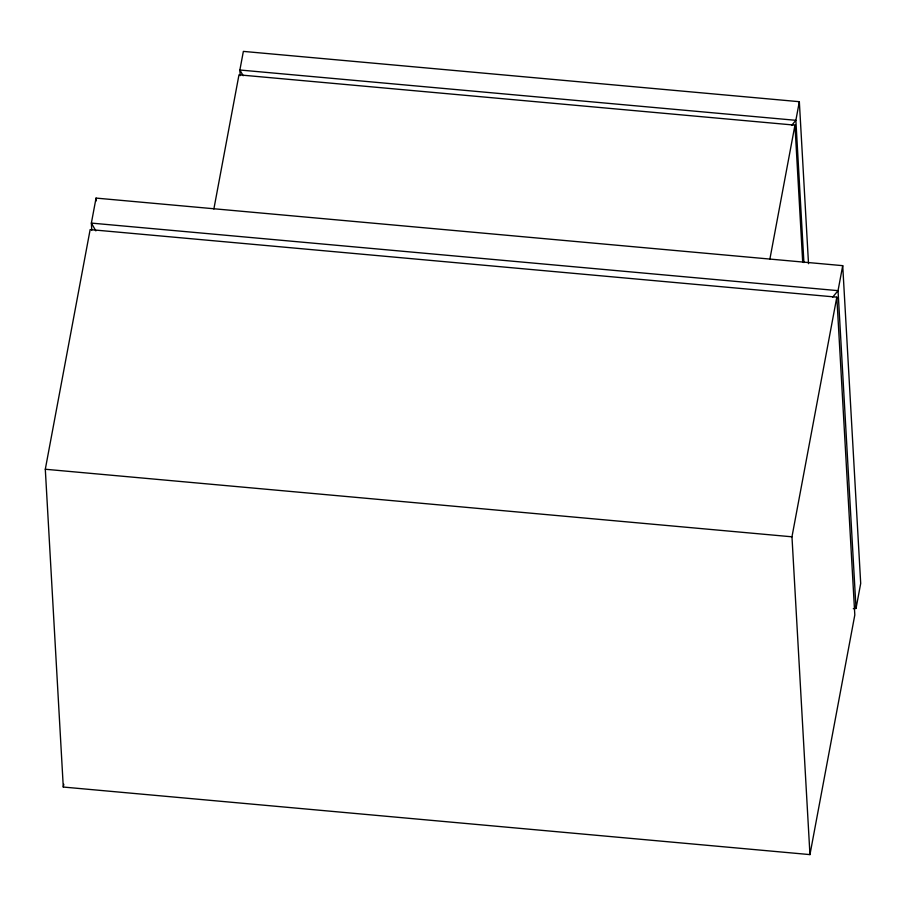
<?xml version="1.0" encoding="UTF-8"?>
<svg xmlns="http://www.w3.org/2000/svg" width="906" height="906" viewBox="0 0 906 906"><rect width="100%" height="100%" fill="white"/><g stroke="black" fill="none" stroke-linecap="round" stroke-linejoin="round"><path stroke-width="1.36" d="M45.3 469.251L90.147 229.592L836.816 297.157L854.811 614.947L809.953 854.607L63.284 787.042L45.3 469.251L791.969 536.805L809.953 854.607M853.305 608.651L856.023 608.447L860.7 583.453L842.716 265.662L96.047 198.097L91.37 223.091L91.766 230.158M63.284 787.042L63.805 784.268M213.861 209.026L238.98 74.847L794.958 125.153L802.682 261.789M769.84 259.343L794.958 125.153M240.203 75.64L239.875 70.011L243.363 51.393L799.341 101.698L795.864 120.317L803.916 262.581M791.969 536.805L836.816 297.157M842.716 265.662L838.039 290.656L856.023 608.447M791.697 125.356L795.864 120.317L239.875 70.011L243.182 75.719M832.659 297.157L838.039 290.656L91.37 223.091L95.877 230.905M799.341 101.698L808.514 263.68M96.047 198.097L96.206 200.917"/></g></svg>
